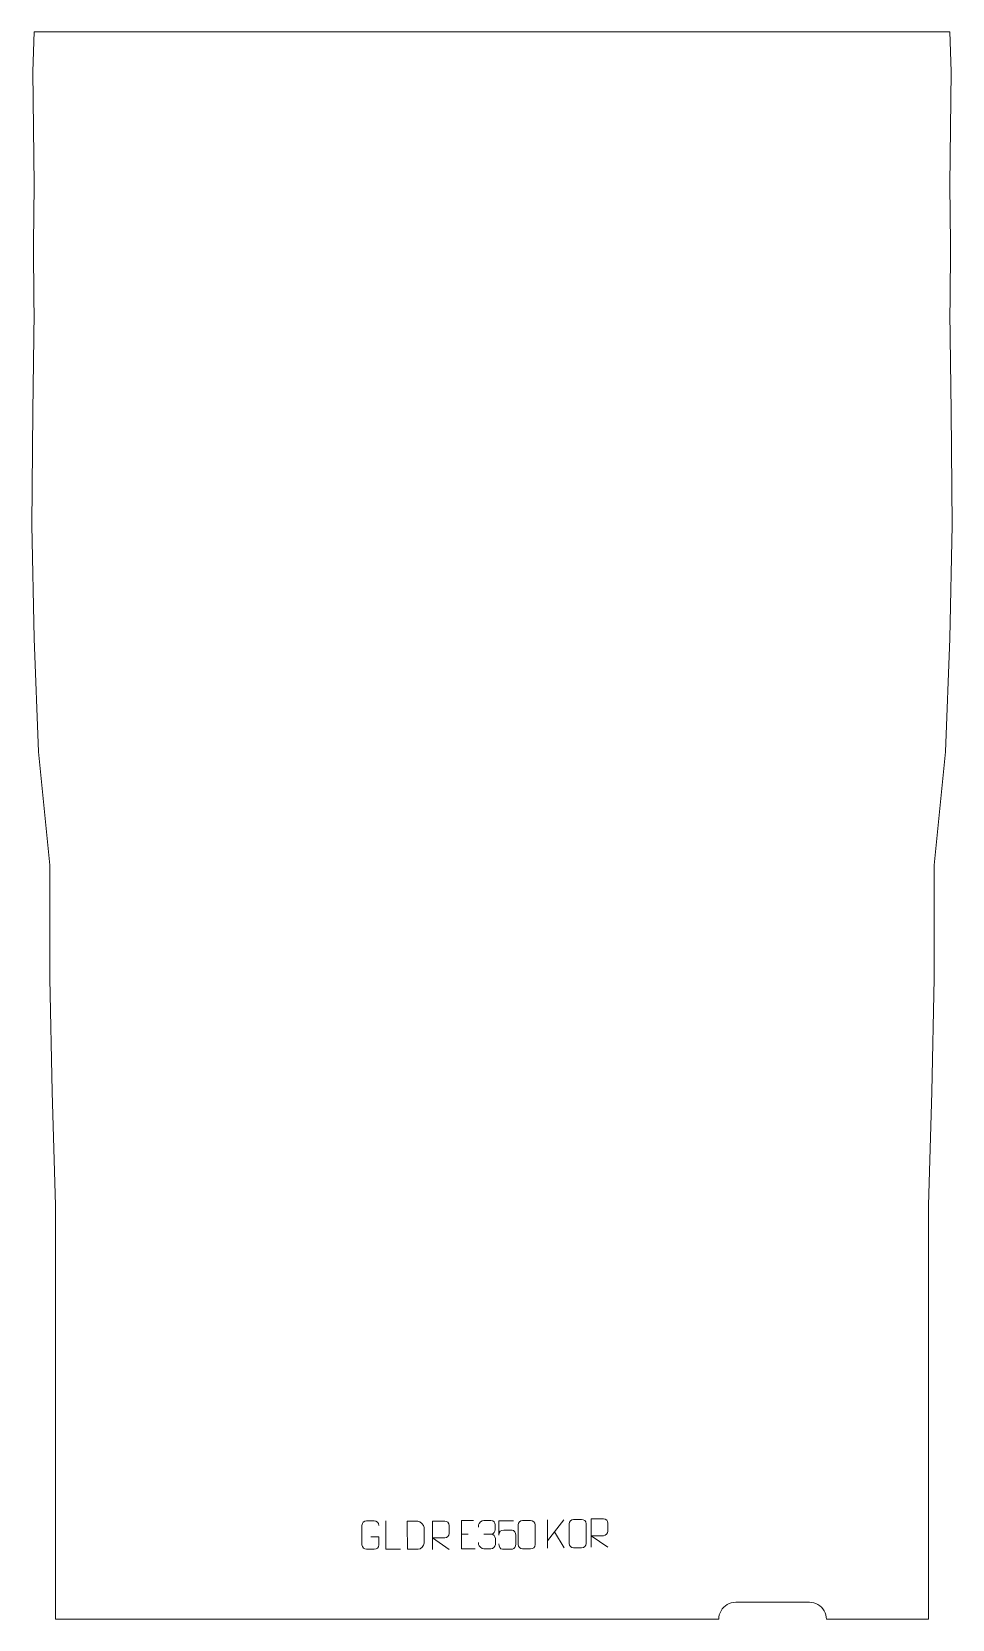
# Model space of a CAD drawing. Header units: millimetres. Extents: x -406 to 406, y -1132 to 267.
import ezdxf

# ---------------------------------------------------------------- set-up
doc = ezdxf.new("R2010")
doc.units = ezdxf.units.MM
doc.header["$MEASUREMENT"] = 0
doc.layers.add('layer 1', color=7, linetype='Continuous')

msp = doc.modelspace()

# ---------------------------------------------------------------- linework, layer by layer
at = {"layer": 'layer 1', "color": 242, "lineweight": 9}
msp.add_open_spline([(203.0996, -1123.3667), (203.0996, -1123.3667), (202.0108, -1124.9991), (202.0108, -1124.9991), (202.0108, -1124.9991), (202.0108, -1124.9991), (201.1423, -1126.7582), (201.1423, -1126.7582), (201.1423, -1126.7582), (201.1423, -1126.7582), (200.5119, -1128.6169), (200.5119, -1128.6169), (200.5119, -1128.6169), (200.5119, -1128.6169), (200.128, -1130.5406), (200.128, -1130.5406), (200.128, -1130.5406), (200.128, -1130.5406), (200.0009, -1132.4993), (200.0009, -1132.4993), (200.0009, -1132.4993), (200.0009, -1132.4993), (-384.9986, -1132.4993), (-384.9986, -1132.4993), (-384.9986, -1132.4993), (-384.9986, -1132.4993), (-384.9986, -767.4995), (-384.9986, -767.4995), (-384.9986, -767.4995), (-384.9986, -767.4995), (-387.9987, -667.4989), (-387.9987, -667.4989), (-387.9987, -667.4989), (-387.9987, -667.4989), (-389.9984, -567.4997), (-389.9984, -567.4997), (-389.9984, -567.4997), (-389.9984, -567.4997), (-389.9984, -467.4994), (-389.9984, -467.4994), (-389.9984, -467.4994), (-389.9984, -467.4994), (-399.9993, -367.4988), (-399.9993, -367.4988), (-399.9993, -367.4988), (-399.9993, -367.4988), (-403.9986, -267.4996), (-403.9986, -267.4996), (-403.9986, -267.4996), (-403.9986, -267.4996), (-405.9997, -167.4993), (-405.9997, -167.4993), (-405.9997, -167.4993), (-405.9997, -167.4993), (-404.9991, -67.5001), (-404.9991, -67.5001), (-404.9991, -67.5001), (-404.9991, -67.5001), (-403.9986, 20.0352), (-403.9986, 20.0352), (-403.9986, 20.0352), (-403.9986, 20.0352), (-404.0671, 28.46), (-404.0671, 28.46), (-404.0671, 28.46), (-404.0671, 28.46), (-404.4895, 80.4747), (-404.4895, 80.4747), (-404.4895, 80.4747), (-404.4895, 80.4747), (-403.9986, 132.4998), (-403.9986, 132.4998), (-403.9986, 132.4998), (-403.9986, 132.4998), (-404.9991, 232.5), (-404.9991, 232.5), (-404.9991, 232.5), (-404.9991, 232.5), (-403.9488, 267.4999), (-403.9488, 267.4999), (-403.9488, 267.4999), (-403.9488, 267.4999), (403.9502, 267.4999), (403.9502, 267.4999), (403.9502, 267.4999), (403.9502, 267.4999), (405.0005, 232.5), (405.0005, 232.5), (405.0005, 232.5), (405.0005, 232.5), (404, 132.4998), (404, 132.4998), (404, 132.4998), (404, 132.4998), (404.4899, 80.4747), (404.4899, 80.4747), (404.4899, 80.4747), (404.4899, 80.4747), (404.0685, 28.46), (404.0685, 28.46), (404.0685, 28.46), (404.0685, 28.46), (404, 20.0352), (404, 20.0352), (404, 20.0352), (404, 20.0352), (405.0005, -67.5001), (405.0005, -67.5001), (405.0005, -67.5001), (405.0005, -67.5001), (405.9997, -167.4993), (405.9997, -167.4993), (405.9997, -167.4993), (405.9997, -167.4993), (404, -267.4996), (404, -267.4996), (404, -267.4996), (404, -267.4996), (399.9993, -367.4988), (399.9993, -367.4988), (399.9993, -367.4988), (399.9993, -367.4988), (390.0001, -467.4994), (390.0001, -467.4994), (390.0001, -467.4994), (390.0001, -467.4994), (390.0001, -567.4997), (390.0001, -567.4997), (390.0001, -567.4997), (390.0001, -567.4997), (388.0001, -667.4989), (388.0001, -667.4989), (388.0001, -667.4989), (388.0001, -667.4989), (385.0003, -767.4995), (385.0003, -767.4995), (385.0003, -767.4995), (385.0003, -767.4995), (385.0003, -1132.4993), (385.0003, -1132.4993), (385.0003, -1132.4993), (385.0003, -1132.4993), (295.0003, -1132.4993), (295.0003, -1132.4993), (295.0003, -1132.4993), (295.0003, -1132.4993), (294.8721, -1130.5406), (294.8721, -1130.5406), (294.8721, -1130.5406), (294.8721, -1130.5406), (294.4897, -1128.6169), (294.4897, -1128.6169), (294.4897, -1128.6169), (294.4897, -1128.6169), (293.8582, -1126.7582), (293.8582, -1126.7582), (293.8582, -1126.7582), (293.8582, -1126.7582), (292.9908, -1124.9991), (292.9908, -1124.9991), (292.9908, -1124.9991), (292.9908, -1124.9991), (291.9006, -1123.3667), (291.9006, -1123.3667), (291.9006, -1123.3667), (291.9006, -1123.3667), (290.6062, -1121.8916), (290.6062, -1121.8916), (290.6062, -1121.8916), (290.6062, -1121.8916), (289.1311, -1120.5986), (289.1311, -1120.5986), (289.1311, -1120.5986), (289.1311, -1120.5986), (287.5001, -1119.5084), (287.5001, -1119.5084), (287.5001, -1119.5084), (287.5001, -1119.5084), (285.741, -1118.641), (285.741, -1118.641), (285.741, -1118.641), (285.741, -1118.641), (283.8823, -1118.0096), (283.8823, -1118.0096), (283.8823, -1118.0096), (283.8823, -1118.0096), (281.9586, -1117.6271), (281.9586, -1117.6271), (281.9586, -1117.6271), (281.9586, -1117.6271), (279.9999, -1117.4985), (279.9999, -1117.4985), (279.9999, -1117.4985), (279.9999, -1117.4985), (215.0003, -1117.4985), (215.0003, -1117.4985), (215.0003, -1117.4985), (215.0003, -1117.4985), (213.043, -1117.6271), (213.043, -1117.6271), (213.043, -1117.6271), (213.043, -1117.6271), (211.1183, -1118.0096), (211.1183, -1118.0096), (211.1183, -1118.0096), (211.1183, -1118.0096), (209.2606, -1118.641), (209.2606, -1118.641), (209.2606, -1118.641), (209.2606, -1118.641), (207.5001, -1119.5084), (207.5001, -1119.5084), (207.5001, -1119.5084), (207.5001, -1119.5084), (205.8691, -1120.5986), (205.8691, -1120.5986), (205.8691, -1120.5986), (205.8691, -1120.5986), (204.394, -1121.8916), (204.394, -1121.8916), (204.394, -1121.8916), (204.394, -1121.8916), (203.0996, -1123.3667), (203.0996, -1123.3667)], degree=3, knots=[0, 0, 0, 0, 0.01754386, 0.01754386, 0.01754386, 0.01754386, 0.035087719, 0.035087719, 0.035087719, 0.035087719, 0.052631579, 0.052631579, 0.052631579, 0.052631579, 0.070175439, 0.070175439, 0.070175439, 0.070175439, 0.087719298, 0.087719298, 0.087719298, 0.087719298, 0.105263158, 0.105263158, 0.105263158, 0.105263158, 0.122807018, 0.122807018, 0.122807018, 0.122807018, 0.140350877, 0.140350877, 0.140350877, 0.140350877, 0.157894737, 0.157894737, 0.157894737, 0.157894737, 0.175438596, 0.175438596, 0.175438596, 0.175438596, 0.192982456, 0.192982456, 0.192982456, 0.192982456, 0.210526316, 0.210526316, 0.210526316, 0.210526316, 0.228070175, 0.228070175, 0.228070175, 0.228070175, 0.245614035, 0.245614035, 0.245614035, 0.245614035, 0.263157895, 0.263157895, 0.263157895, 0.263157895, 0.280701754, 0.280701754, 0.280701754, 0.280701754, 0.298245614, 0.298245614, 0.298245614, 0.298245614, 0.315789474, 0.315789474, 0.315789474, 0.315789474, 0.333333333, 0.333333333, 0.333333333, 0.333333333, 0.350877193, 0.350877193, 0.350877193, 0.350877193, 0.368421053, 0.368421053, 0.368421053, 0.368421053, 0.385964912, 0.385964912, 0.385964912, 0.385964912, 0.403508772, 0.403508772, 0.403508772, 0.403508772, 0.421052632, 0.421052632, 0.421052632, 0.421052632, 0.438596491, 0.438596491, 0.438596491, 0.438596491, 0.456140351, 0.456140351, 0.456140351, 0.456140351, 0.473684211, 0.473684211, 0.473684211, 0.473684211, 0.49122807, 0.49122807, 0.49122807, 0.49122807, 0.50877193, 0.50877193, 0.50877193, 0.50877193, 0.526315789, 0.526315789, 0.526315789, 0.526315789, 0.543859649, 0.543859649, 0.543859649, 0.543859649, 0.561403509, 0.561403509, 0.561403509, 0.561403509, 0.578947368, 0.578947368, 0.578947368, 0.578947368, 0.596491228, 0.596491228, 0.596491228, 0.596491228, 0.614035088, 0.614035088, 0.614035088, 0.614035088, 0.631578947, 0.631578947, 0.631578947, 0.631578947, 0.649122807, 0.649122807, 0.649122807, 0.649122807, 0.666666667, 0.666666667, 0.666666667, 0.666666667, 0.684210526, 0.684210526, 0.684210526, 0.684210526, 0.701754386, 0.701754386, 0.701754386, 0.701754386, 0.719298246, 0.719298246, 0.719298246, 0.719298246, 0.736842105, 0.736842105, 0.736842105, 0.736842105, 0.754385965, 0.754385965, 0.754385965, 0.754385965, 0.771929825, 0.771929825, 0.771929825, 0.771929825, 0.789473684, 0.789473684, 0.789473684, 0.789473684, 0.807017544, 0.807017544, 0.807017544, 0.807017544, 0.824561404, 0.824561404, 0.824561404, 0.824561404, 0.842105263, 0.842105263, 0.842105263, 0.842105263, 0.859649123, 0.859649123, 0.859649123, 0.859649123, 0.877192982, 0.877192982, 0.877192982, 0.877192982, 0.894736842, 0.894736842, 0.894736842, 0.894736842, 0.912280702, 0.912280702, 0.912280702, 0.912280702, 0.929824561, 0.929824561, 0.929824561, 0.929824561, 0.947368421, 0.947368421, 0.947368421, 0.947368421, 0.964912281, 0.964912281, 0.964912281, 0.964912281, 1, 1, 1, 1], dxfattribs=at)
at = {"layer": 'layer 1', "color": 250, "lineweight": 9}
for points, knots in [([(-107.0114, -1059.8005), (-107.0114, -1059.8005), (-99.8433, -1059.8005), (-99.8433, -1059.8005), (-99.8433, -1059.8005), (-99.8433, -1059.8005), (-99.8433, -1066.9686), (-99.8433, -1066.9686), (-99.8433, -1066.9686), (-99.983, -1069.292), (-101.6602, -1070.7716), (-103.808, -1070.7824), (-103.808, -1070.7824), (-106.1398, -1070.782), (-108.4718, -1070.782), (-110.8033, -1070.7824), (-110.8033, -1070.7824), (-112.7282, -1070.8878), (-114.7004, -1069.0033), (-114.6892, -1066.986), (-114.6892, -1066.986), (-114.6888, -1061.2159), (-114.6888, -1055.4462), (-114.6892, -1049.6769), (-114.6892, -1049.6769), (-114.685, -1047.5388), (-112.9382, -1045.8196), (-110.7859, -1045.833), (-110.7859, -1045.833), (-108.4602, -1045.833), (-106.1341, -1045.833), (-103.808, -1045.833), (-103.808, -1045.833), (-101.8613, -1045.7976), (-99.8699, -1047.2891), (-99.8433, -1049.7268)], [0, 0, 0, 0, 0.1, 0.1, 0.1, 0.1, 0.2, 0.2, 0.2, 0.2, 0.3, 0.3, 0.3, 0.3, 0.4, 0.4, 0.4, 0.4, 0.5, 0.5, 0.5, 0.5, 0.6, 0.6, 0.6, 0.6, 0.7, 0.7, 0.7, 0.7, 0.8, 0.8, 0.8, 0.8, 1, 1, 1, 1]), ([(-80.7918, -1070.7863), (-80.7918, -1070.7863), (-93.7409, -1070.7863), (-93.7409, -1070.7863), (-93.7409, -1070.7863), (-93.7409, -1070.7863), (-93.7409, -1045.8327), (-93.7409, -1045.8327)], [0, 0, 0, 0, 0.333333333, 0.333333333, 0.333333333, 0.333333333, 1, 1, 1, 1]), ([(-74.6585, -1070.7931), (-72.3267, -1070.7927), (-67.3765, -1070.8167), (-65.045, -1070.817), (-65.045, -1070.817), (-63.12, -1070.9224), (-59.8014, -1067.3808), (-59.8126, -1065.3635), (-59.8126, -1065.3635), (-59.813, -1059.5934), (-59.813, -1057.4237), (-59.8126, -1051.6544), (-59.8126, -1051.6544), (-59.8169, -1049.5163), (-63.1914, -1045.8562), (-65.3438, -1045.8697), (-65.3438, -1045.8697), (-67.6695, -1045.8697), (-72.3938, -1045.8697), (-74.7199, -1045.8697), (-74.7199, -1045.8697), (-74.7195, -1051.6166), (-74.6582, -1065.0458), (-74.6585, -1070.7931)], [0, 0, 0, 0, 0.142857143, 0.142857143, 0.142857143, 0.142857143, 0.285714286, 0.285714286, 0.285714286, 0.285714286, 0.428571429, 0.428571429, 0.428571429, 0.428571429, 0.571428571, 0.571428571, 0.571428571, 0.571428571, 0.714285714, 0.714285714, 0.714285714, 0.714285714, 1, 1, 1, 1]), ([(-52.4293, -1070.8926), (-52.4293, -1070.8926), (-52.4293, -1045.9391), (-52.4293, -1045.9391), (-52.4293, -1045.9391), (-48.8345, -1045.9391), (-45.239, -1045.9391), (-41.6438, -1045.9391), (-41.6438, -1045.9391), (-39.3185, -1045.9768), (-37.7612, -1047.4668), (-37.7653, -1049.8332), (-37.7653, -1049.8332), (-37.7657, -1051.8687), (-37.7657, -1054.9281), (-37.7653, -1056.9641), (-37.7653, -1056.9641), (-37.7718, -1058.8396), (-39.5841, -1060.7814), (-41.5936, -1060.8005), (-41.5936, -1060.8005), (-41.5936, -1060.8005), (-52.4293, -1060.8005), (-52.4293, -1060.8005), (-52.4293, -1060.8005), (-52.4293, -1060.8005), (-37.7746, -1070.8926), (-37.7746, -1070.8926)], [0, 0, 0, 0, 0.125, 0.125, 0.125, 0.125, 0.25, 0.25, 0.25, 0.25, 0.375, 0.375, 0.375, 0.375, 0.5, 0.5, 0.5, 0.5, 0.625, 0.625, 0.625, 0.625, 0.75, 0.75, 0.75, 0.75, 1, 1, 1, 1]), ([(-16.3704, -1045.5505), (-16.3704, -1045.5505), (-26.8764, -1045.5505), (-26.8764, -1045.5505), (-26.8764, -1045.5505), (-26.8764, -1045.5505), (-26.8764, -1070.5041), (-26.8764, -1070.5041), (-26.8764, -1070.5041), (-26.8764, -1070.5041), (-14.7449, -1070.5041), (-14.7449, -1070.5041)], [0, 0, 0, 0, 0.25, 0.25, 0.25, 0.25, 0.5, 0.5, 0.5, 0.5, 1, 1, 1, 1]), ([(-11.8069, -1051.1707), (-11.8069, -1051.1707), (-11.8069, -1049.3135), (-11.8069, -1049.3135), (-11.8069, -1049.3135), (-11.8212, -1047.5716), (-9.1567, -1045.4535), (-7.0976, -1045.4762), (-7.0976, -1045.4762), (-5.0335, -1045.4762), (-2.9695, -1045.4762), (-0.9058, -1045.4762), (-0.9058, -1045.4762), (1.2887, -1045.4674), (2.887, -1047.3142), (2.9314, -1049.2263), (2.9314, -1049.2263), (2.931, -1050.6614), (2.931, -1052.0965), (2.9314, -1053.532), (2.9314, -1053.532), (2.8828, -1055.1855), (1.2802, -1057.4155), (-0.9181, -1057.4055), (-0.9181, -1057.4055), (1.2856, -1057.4167), (2.8936, -1059.2199), (2.9476, -1061.2794), (2.9476, -1061.2794), (2.9472, -1063.0641), (2.9472, -1064.8488), (2.9476, -1066.6339), (2.9476, -1066.6339), (2.9577, -1068.6953), (0.9028, -1070.4584), (-0.9181, -1070.4503), (-0.9181, -1070.4503), (-2.9834, -1070.45), (-5.0486, -1070.45), (-7.1142, -1070.4503), (-7.1142, -1070.4503), (-9.2828, -1070.4388), (-11.8138, -1068.0386), (-11.8324, -1066.5768), (-11.8324, -1066.5768), (-11.8324, -1066.5768), (-11.8324, -1064.6682), (-11.8324, -1064.6682)], [0, 0, 0, 0, 0.076923077, 0.076923077, 0.076923077, 0.076923077, 0.153846154, 0.153846154, 0.153846154, 0.153846154, 0.230769231, 0.230769231, 0.230769231, 0.230769231, 0.307692308, 0.307692308, 0.307692308, 0.307692308, 0.384615385, 0.384615385, 0.384615385, 0.384615385, 0.461538462, 0.461538462, 0.461538462, 0.461538462, 0.538461538, 0.538461538, 0.538461538, 0.538461538, 0.615384615, 0.615384615, 0.615384615, 0.615384615, 0.692307692, 0.692307692, 0.692307692, 0.692307692, 0.769230769, 0.769230769, 0.769230769, 0.769230769, 0.846153846, 0.846153846, 0.846153846, 0.846153846, 1, 1, 1, 1]), ([(18.9667, -1045.7129), (18.9667, -1045.7129), (6.115, -1045.7129), (6.115, -1045.7129), (6.115, -1045.7129), (6.1153, -1049.9435), (6.1153, -1054.1744), (6.115, -1058.4056), (6.115, -1058.4056), (6.1147, -1055.0955), (7.7457, -1054.0237), (10.5577, -1053.9632), (10.5577, -1053.9632), (12.9973, -1053.9629), (15.4368, -1053.9629), (17.876, -1053.9632), (17.876, -1053.9632), (19.5258, -1053.9564), (21.0007, -1056.3369), (21.0292, -1058.4056), (21.0292, -1058.4056), (21.0289, -1060.9929), (21.0289, -1063.5805), (21.0292, -1066.1682), (21.0292, -1066.1682), (21.0754, -1068.1276), (19.576, -1070.5639), (17.9501, -1070.6224), (17.9501, -1070.6224), (15.9936, -1070.6221), (11.0986, -1070.6221), (9.1416, -1070.6224), (9.1416, -1070.6224), (7.2961, -1070.6312), (6.189, -1068.6664), (6.1682, -1066.1153)], [0, 0, 0, 0, 0.1, 0.1, 0.1, 0.1, 0.2, 0.2, 0.2, 0.2, 0.3, 0.3, 0.3, 0.3, 0.4, 0.4, 0.4, 0.4, 0.5, 0.5, 0.5, 0.5, 0.6, 0.6, 0.6, 0.6, 0.7, 0.7, 0.7, 0.7, 0.8, 0.8, 0.8, 0.8, 1, 1, 1, 1]), ([(26.977, -1045.4639), (29.3431, -1045.4639), (31.7096, -1045.4639), (34.0761, -1045.4639), (34.0761, -1045.4639), (36.0566, -1045.4283), (38.0826, -1046.9226), (38.1097, -1049.3647), (38.1097, -1049.3647), (38.1093, -1055.1221), (38.1093, -1060.8799), (38.1097, -1066.6381), (38.1097, -1066.6381), (37.9676, -1068.9657), (36.2612, -1070.448), (34.0761, -1070.4588), (34.0761, -1070.4588), (31.7037, -1070.4584), (29.3313, -1070.4584), (26.9593, -1070.4588), (26.9593, -1070.4588), (25.0008, -1070.5644), (22.9944, -1068.6765), (23.0058, -1066.6555), (23.0058, -1066.6555), (23.0062, -1060.8749), (23.0062, -1055.0946), (23.0058, -1049.3148), (23.0058, -1049.3148), (23.0101, -1047.1728), (24.7872, -1045.4503), (26.977, -1045.4639)], [0, 0, 0, 0, 0.111111111, 0.111111111, 0.111111111, 0.111111111, 0.222222222, 0.222222222, 0.222222222, 0.222222222, 0.333333333, 0.333333333, 0.333333333, 0.333333333, 0.444444444, 0.444444444, 0.444444444, 0.444444444, 0.555555556, 0.555555556, 0.555555556, 0.555555556, 0.666666667, 0.666666667, 0.666666667, 0.666666667, 0.777777778, 0.777777778, 0.777777778, 0.777777778, 1, 1, 1, 1]), ([(71.977, -1044.4639), (74.3431, -1044.4639), (76.7096, -1044.4639), (79.0761, -1044.4639), (79.0761, -1044.4639), (81.0566, -1044.4283), (83.0826, -1045.9226), (83.1097, -1048.3647), (83.1097, -1048.3647), (83.1093, -1054.1221), (83.1093, -1059.8799), (83.1097, -1065.6381), (83.1097, -1065.6381), (82.9676, -1067.9657), (81.2612, -1069.448), (79.0761, -1069.4588), (79.0761, -1069.4588), (76.7037, -1069.4584), (74.3313, -1069.4584), (71.9593, -1069.4588), (71.9593, -1069.4588), (70.0008, -1069.5644), (67.9944, -1067.6765), (68.0058, -1065.6555), (68.0058, -1065.6555), (68.0062, -1059.8749), (68.0062, -1054.0946), (68.0058, -1048.3148), (68.0058, -1048.3148), (68.0101, -1046.1728), (69.7872, -1044.4503), (71.977, -1044.4639)], [0, 0, 0, 0, 0.111111111, 0.111111111, 0.111111111, 0.111111111, 0.222222222, 0.222222222, 0.222222222, 0.222222222, 0.333333333, 0.333333333, 0.333333333, 0.333333333, 0.444444444, 0.444444444, 0.444444444, 0.444444444, 0.555555556, 0.555555556, 0.555555556, 0.555555556, 0.666666667, 0.666666667, 0.666666667, 0.666666667, 0.777777778, 0.777777778, 0.777777778, 0.777777778, 1, 1, 1, 1]), ([(87.5707, -1068.8926), (87.5707, -1068.8926), (87.5707, -1043.9391), (87.5707, -1043.9391), (87.5707, -1043.9391), (91.1655, -1043.9391), (94.761, -1043.9391), (98.3562, -1043.9391), (98.3562, -1043.9391), (100.6815, -1043.9768), (102.2388, -1045.4668), (102.2347, -1047.8332), (102.2347, -1047.8332), (102.2343, -1049.8687), (102.2343, -1052.9281), (102.2347, -1054.9641), (102.2347, -1054.9641), (102.2282, -1056.8396), (100.4159, -1058.7814), (98.4064, -1058.8005), (98.4064, -1058.8005), (98.4064, -1058.8005), (87.5707, -1058.8005), (87.5707, -1058.8005), (87.5707, -1058.8005), (87.5707, -1058.8005), (102.2254, -1068.8926), (102.2254, -1068.8926)], [0, 0, 0, 0, 0.125, 0.125, 0.125, 0.125, 0.25, 0.25, 0.25, 0.25, 0.375, 0.375, 0.375, 0.375, 0.5, 0.5, 0.5, 0.5, 0.625, 0.625, 0.625, 0.625, 0.75, 0.75, 0.75, 0.75, 1, 1, 1, 1])]:
    msp.add_open_spline(points, degree=3, knots=knots, dxfattribs=at)
for points in [[(48.8713, -1044.7722), (48.8713, -1044.7722), (48.8713, -1069.7258), (48.8713, -1069.7258)], [(63.2475, -1044.7722), (63.2475, -1044.7722), (48.8713, -1063.4119), (48.8713, -1063.4119)], [(-26.8764, -1057.4302), (-26.8764, -1057.4302), (-21.0268, -1057.4302), (-21.0268, -1057.4302)], [(-7.0972, -1057.4159), (-7.0972, -1057.4159), (-0.9008, -1057.4159), (-0.9008, -1057.4159)], [(63.5728, -1069.63), (63.5728, -1069.63), (55.1023, -1055.3164), (55.1023, -1055.3164)]]:
    msp.add_open_spline(points, degree=3, dxfattribs=at)

doc.saveas('drawing.dxf')
